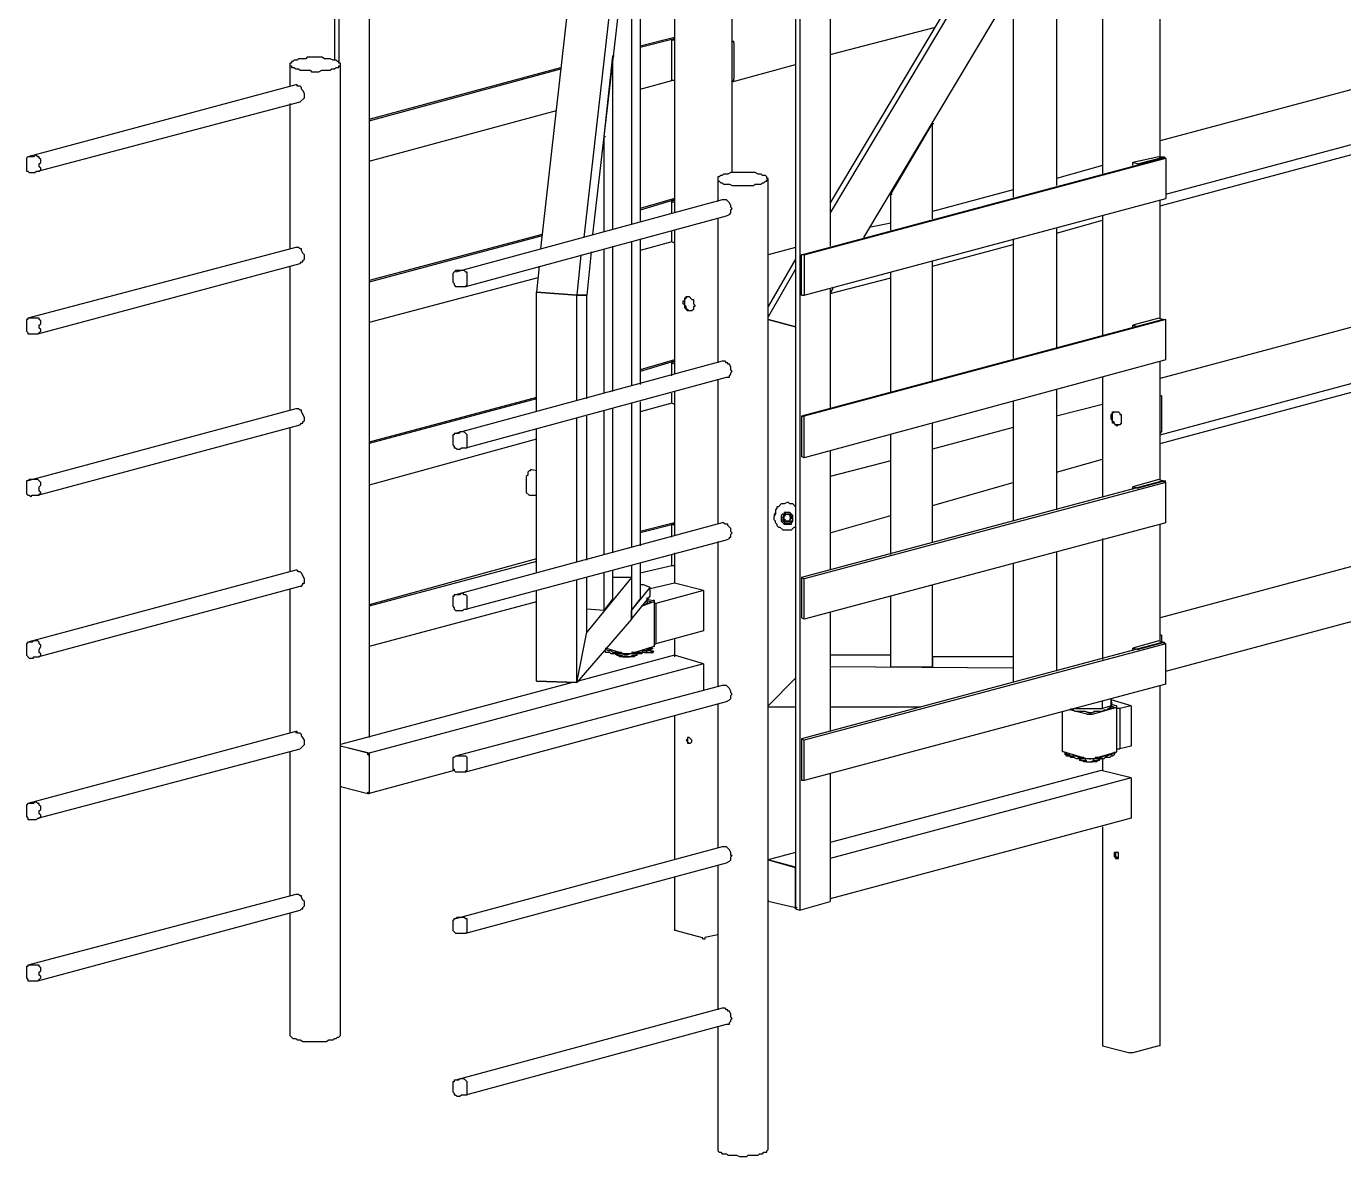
# Model space of a CAD drawing. Extents: x 855 to 1547, y 199 to 1196.
# Drawn here: x 1186.6 to 1280.8, y 1041.1 to 1121.9 of the extents above; entities that cross this region are included whole.
import ezdxf

# ---------------------------------------------------------------- set-up
doc = ezdxf.new("R2010")
doc.units = 0
doc.layers.add('2345-64C-02_Sort_layout', color=7, linetype='CONTINUOUS')

msp = doc.modelspace()

# ---------------------------------------------------------------- linework, layer by layer
at = {"layer": '2345-64C-02_Sort_layout', "color": 7}
for points in [[(1208.66819, 1145.76762), (1208.66819, 1119.49877)], [(1208.66819, 1145.76762), (1208.97723, 1145.6646), (1208.97723, 1119.39576)], [(1267.69578, 1112.59676), (1267.69578, 1143.91335)], [(1211.14055, 1142.26511), (1211.14055, 1071.08169)], [(1229.88929, 1139.58671), (1229.88929, 1107.75506)], [(1237.10035, 1111.4636), (1237.10035, 1138.86561)], [(1230.50739, 1137.32038), (1230.50739, 1107.96109)], [(1232.97975, 1137.4234), (1232.97975, 1108.57918)], [(1241.94206, 1136.80531), (1244.10538, 1137.4234), (1244.10538, 1106.20983)], [(1226.79884, 1136.29023), (1223.39934, 1106.0038)], [(1229.88929, 1136.90832), (1226.4898, 1106.82792)], [(1241.63301, 1136.90832), (1241.63301, 1058.8229)], [(1241.94206, 1136.80531), (1241.94206, 1058.71988)], [(1353.09532, 1136.59928), (1267.69578, 1113.72993)], [(1257.18829, 1133.30279), (1257.18829, 1109.71234)], [(1257.18829, 1133.30279), (1260.27874, 1133.30279), (1260.27874, 1110.53646)], [(1260.27874, 1133.30279), (1260.27874, 1110.53646)], [(1268.10789, 1109.91837), (1355.05261, 1133.19978)], [(1229.88929, 1131.13948), (1227.10789, 1107.03395)], [(1257.18829, 1131.24249), (1244.10538, 1109.30028)], [(1257.18829, 1130.52139), (1244.10538, 1108.57918)], [(1263.57522, 1129.9033), (1263.57522, 1111.36058)], [(1257.18829, 1124.75254), (1246.47472, 1106.82792)], [(1267.69578, 1109.09425), (1324.56015, 1124.34048)], [(1244.10538, 1119.91083), (1251.62548, 1121.86812)], [(1230.50739, 1120.52893), (1232.97975, 1121.14702)], [(1230.50739, 1120.42591), (1232.97975, 1121.044)], [(1232.97975, 1121.044), (1232.77372, 1120.94099)], [(1232.97975, 1120.94099), (1232.77372, 1120.94099)], [(1232.97975, 1118.05656), (1232.77372, 1118.05656), (1232.77372, 1120.94099)], [(1237.20336, 1120.73496), (1237.20336, 1120.83797), (1237.10035, 1120.83797)], [(1237.20336, 1120.73496), (1237.20336, 1118.15958)], [(1205.9898, 1119.49877), (1205.78377, 1119.49873), (1205.68075, 1119.39576), (1205.57774, 1119.39576), (1205.57774, 1119.29274), (1205.47472, 1119.29274), (1205.47472, 1119.08671), (1205.57774, 1119.08671), (1205.57774, 1118.9837), (1205.78377, 1118.9837), (1205.88678, 1118.88068), (1206.09281, 1118.88068), (1206.19583, 1118.77767), (1206.91693, 1118.77767), (1207.01995, 1118.67465), (1207.53502, 1118.67465), (1207.74105, 1118.77767), (1207.84407, 1118.77767), (1208.35914, 1118.77767), (1208.46216, 1118.88068), (1208.66819, 1118.88068), (1208.7712, 1118.9837), (1208.97723, 1118.9837), (1208.97723, 1119.08671), (1209.08025, 1119.08671), (1209.08025, 1119.29274), (1208.97723, 1119.29274), (1208.97723, 1119.39576), (1208.87422, 1119.39576), (1208.7712, 1119.49873), (1208.56517, 1119.49873), (1208.35914, 1119.60179), (1207.94708, 1119.60179), (1207.74105, 1119.7048), (1206.7109, 1119.7048), (1206.60789, 1119.60179), (1206.09281, 1119.60179), (1205.9898, 1119.49873)], [(1205.47472, 1119.18973), (1205.47472, 1117.6445)], [(1209.08025, 1049.86058), (1209.08025, 1119.18973)], [(1227.93201, 1114.03898), (1228.5501, 1119.80782)], [(1228.5501, 1119.80782), (1228.65311, 1119.80782)], [(1228.5501, 1107.44601), (1228.5501, 1119.80782)], [(1237.10035, 1117.95355), (1241.63301, 1119.18973)], [(1353.09532, 1119.60179), (1267.69578, 1096.73244)], [(1211.14055, 1115.27516), (1224.84156, 1118.9837)], [(1211.14055, 1115.17214), (1224.84156, 1118.88068)], [(1237.10035, 1117.95355), (1237.10035, 1118.05656), (1237.20336, 1118.05656), (1237.20336, 1118.15958)], [(1205.88678, 1117.74752), (1186.72598, 1112.59676)], [(1206.19583, 1116.51134), (1206.50487, 1116.82038), (1206.50487, 1117.12943), (1206.40186, 1117.33546), (1206.29884, 1117.43847), (1206.29884, 1117.54149), (1206.19583, 1117.6445), (1205.9898, 1117.6445), (1205.9898, 1117.74752), (1205.88678, 1117.74752)], [(1230.50739, 1117.43847), (1232.77372, 1118.05656)], [(1187.44708, 1111.56661), (1206.19583, 1116.51134)], [(1205.47472, 1116.40832), (1205.47472, 1106.0038)], [(1211.14055, 1112.28772), (1224.53251, 1115.89325)], [(1267.69578, 1092.71485), (1355.05261, 1116.20229)], [(1248.43201, 1107.343), (1248.43201, 1109.91837), (1251.41945, 1114.96611)], [(1251.41945, 1108.16712), (1251.41945, 1115.06913)], [(1251.41945, 1108.16712), (1251.41945, 1114.96611), (1251.52246, 1114.96611)], [(1227.93201, 1114.03898), (1228.03502, 1114.03898)], [(1227.93201, 1107.23998), (1227.93201, 1114.03898)], [(1186.62296, 1111.77264), (1186.62296, 1111.56661), (1186.72598, 1111.56661), (1186.82899, 1111.4636), (1187.13804, 1111.4636), (1187.24105, 1111.4636), (1187.34407, 1111.56661), (1187.5501, 1111.56661), (1187.65311, 1111.66963), (1187.65311, 1111.7726), (1187.5501, 1111.87566), (1187.5501, 1111.97867), (1187.5501, 1112.08169), (1187.65311, 1112.1847), (1187.65311, 1112.39073), (1187.5501, 1112.49375), (1187.5501, 1112.59676), (1187.44708, 1112.59676), (1187.34407, 1112.69978), (1187.24105, 1112.69978), (1187.13804, 1112.59676), (1186.72598, 1112.59676), (1186.62296, 1112.49375), (1186.62296, 1112.39073)], [(1242.04507, 1105.59174), (1267.90186, 1112.49375)], [(1242.2511, 1105.59174), (1268.10789, 1112.49375), (1268.10789, 1109.60933)], [(1267.59281, 1112.59676), (1265.73854, 1112.1847)], [(1266.04759, 1112.08169), (1268.00487, 1112.59676)], [(1267.59281, 1112.59676), (1268.00487, 1112.59676)], [(1267.69578, 1112.59676), (1267.69578, 1112.69978)], [(1268.10789, 1112.49375), (1267.90186, 1112.49375)], [(1268.00487, 1112.49375), (1268.00487, 1112.59676)], [(1186.62296, 1112.39073), (1186.62296, 1111.77264)], [(1263.57522, 1111.97867), (1260.27874, 1111.05154)], [(1266.04759, 1112.08169), (1265.73854, 1112.1847)], [(1265.73854, 1111.97867), (1265.73854, 1112.1847)], [(1236.58527, 1111.36058), (1236.48226, 1111.36058), (1236.37924, 1111.25757), (1236.27623, 1111.25757), (1236.17321, 1111.15455), (1236.07016, 1111.15455), (1236.07016, 1110.84551), (1236.17321, 1110.84551), (1236.27623, 1110.74249), (1236.37924, 1110.74249), (1236.48226, 1110.63948), (1236.89432, 1110.63948), (1237.10035, 1110.53646), (1238.23352, 1110.53646), (1238.43955, 1110.53646), (1238.64553, 1110.53646), (1238.74859, 1110.63948), (1239.16065, 1110.63948), (1239.26367, 1110.74249), (1239.36668, 1110.74249), (1239.4697, 1110.84551), (1239.57271, 1110.84551), (1239.57271, 1110.94852), (1239.67573, 1110.94852), (1239.67573, 1111.05154), (1239.57271, 1111.05154), (1239.57271, 1111.15455), (1239.4697, 1111.25757), (1239.26367, 1111.25757), (1239.16065, 1111.36058), (1238.95462, 1111.36058), (1238.74859, 1111.4636), (1236.99733, 1111.4636), (1236.7913, 1111.36058), (1236.58527, 1111.36058)], [(1236.0702, 1111.05154), (1236.0702, 1109.4033)], [(1239.67573, 1041.61938), (1239.67573, 1111.05154)], [(1248.43201, 1109.91837), (1248.53502, 1109.91837)], [(1257.18829, 1110.22742), (1251.41945, 1108.68219)], [(1236.37924, 1109.50631), (1217.32146, 1104.35556)], [(1232.97975, 1109.60933), (1230.50739, 1108.88822)], [(1232.97975, 1109.50631), (1230.50739, 1108.78521)], [(1232.97975, 1109.50631), (1232.77372, 1109.4033)], [(1232.97975, 1109.30028), (1232.77372, 1109.4033)], [(1232.77372, 1108.57918), (1232.77372, 1109.4033)], [(1236.68829, 1108.37315), (1236.89432, 1108.47616), (1236.99733, 1108.57918), (1236.99733, 1108.78521), (1237.10035, 1108.88822), (1236.99733, 1108.99124), (1236.99733, 1109.09425), (1236.89432, 1109.30028), (1236.68829, 1109.50631), (1236.37924, 1109.50631)], [(1242.04507, 1102.70732), (1242.2511, 1102.70732), (1268.10789, 1109.60933)], [(1267.69578, 1101.05908), (1267.69578, 1109.50631)], [(1218.04256, 1103.32541), (1236.68829, 1108.37315)], [(1236.0702, 1108.16712), (1236.0702, 1097.86561)], [(1248.43201, 1107.85807), (1246.88678, 1107.54903)], [(1260.27874, 1107.13697), (1263.57522, 1108.0641)], [(1263.57522, 1108.37315), (1263.57522, 1099.8229)], [(1223.50236, 1107.03395), (1211.14055, 1103.73747)], [(1223.50236, 1106.93094), (1211.14055, 1103.63445)], [(1232.97975, 1106.41586), (1232.77372, 1106.51887), (1232.77372, 1107.23998)], [(1232.97975, 1107.343), (1232.97975, 1097.04149)], [(1260.27874, 1107.54903), (1260.27874, 1098.89576)], [(1260.27874, 1107.44601), (1260.27874, 1098.89576)], [(1267.69578, 1092.09676), (1324.56015, 1107.343)], [(1205.88678, 1106.10681), (1186.72598, 1101.05908)], [(1206.19583, 1104.97365), (1206.29884, 1105.07666), (1206.40186, 1105.07666), (1206.40186, 1105.17968), (1206.50487, 1105.28269), (1206.50487, 1105.59174), (1206.40186, 1105.69475), (1206.29884, 1105.90078), (1206.29884, 1106.0038), (1206.19583, 1106.0038), (1206.09281, 1106.10681), (1205.88678, 1106.10681)], [(1227.93201, 1095.70229), (1227.93201, 1106.0038)], [(1228.5501, 1095.80531), (1228.5501, 1106.20983)], [(1229.88929, 1106.51887), (1229.88929, 1096.21737)], [(1230.50739, 1106.72491), (1230.50739, 1096.32038)], [(1232.77372, 1106.51887), (1230.50739, 1105.90078)], [(1241.63301, 1106.10681), (1239.67573, 1105.59174)], [(1251.41945, 1104.76762), (1257.18829, 1106.31284)], [(1257.18829, 1106.72491), (1257.18829, 1098.17465)], [(1187.44708, 1099.92591), (1206.19583, 1104.97365)], [(1226.28377, 1105.59174), (1225.97472, 1102.70732), (1223.0903, 1102.91335)], [(1227.00487, 1105.79777), (1226.69583, 1102.70732), (1225.97472, 1102.70732)], [(1241.63301, 1105.28269), (1239.67573, 1101.8832)], [(1242.04507, 1102.70732), (1242.04507, 1105.59174)], [(1242.2511, 1105.59174), (1242.04507, 1105.59174)], [(1242.2511, 1105.59174), (1242.2511, 1102.70732)], [(1251.41945, 1096.52641), (1251.41945, 1105.07666)], [(1251.41945, 1096.52641), (1251.41945, 1105.07666)], [(1205.47472, 1104.76762), (1205.47472, 1094.46611)], [(1217.11543, 1103.63445), (1217.21844, 1103.53144), (1217.21844, 1103.42842), (1217.32146, 1103.32541), (1217.6305, 1103.32541), (1218.04256, 1103.32541), (1218.14558, 1103.42842), (1218.14558, 1103.73747), (1218.14558, 1104.35556), (1218.04256, 1104.35556), (1217.93955, 1104.45857), (1217.6305, 1104.45857), (1217.32146, 1104.45857), (1217.11543, 1104.25254)], [(1217.11543, 1104.25254), (1217.11543, 1103.63445)], [(1223.29633, 1104.76762), (1223.0903, 1102.91335)], [(1241.63301, 1104.56159), (1239.67573, 1101.16209)], [(1248.43201, 1095.80531), (1248.43201, 1104.35556)], [(1223.19331, 1103.9435), (1211.14055, 1100.75003)], [(1244.10538, 1102.81033), (1248.43201, 1103.9435)], [(1244.31141, 1103.22239), (1244.10538, 1102.81033)], [(1244.10538, 1103.11938), (1244.10538, 1094.56913)], [(1223.0903, 1102.91335), (1225.97472, 1102.70732)], [(1223.0903, 1094.3631), (1223.0903, 1102.91335)], [(1225.97472, 1102.70732), (1226.69583, 1102.70732)], [(1225.97472, 1095.18722), (1225.97472, 1102.70732)], [(1226.69583, 1095.29023), (1226.69583, 1102.70732)], [(1233.59784, 1102.19224), (1233.59784, 1102.29526), (1233.70085, 1102.29526), (1233.70085, 1102.50129), (1233.80387, 1102.50129), (1233.80387, 1102.6043), (1234.0099, 1102.6043), (1234.21593, 1102.39827), (1234.31894, 1102.39827), (1234.31894, 1102.08923), (1234.42196, 1101.98621), (1234.42196, 1101.8832), (1234.31894, 1101.8832), (1234.31894, 1101.67717), (1234.21593, 1101.57415), (1234.0099, 1101.57415), (1233.90688, 1101.57415), (1233.80387, 1101.67717), (1233.80387, 1101.78018), (1233.70085, 1101.78018), (1233.70085, 1101.98621), (1233.59784, 1102.08923), (1233.59784, 1102.19224)], [(1234.21593, 1101.57415), (1234.0099, 1101.57415), (1233.80387, 1101.78018), (1233.80387, 1101.8832), (1233.70085, 1101.98621), (1233.70085, 1102.39827), (1233.90688, 1102.6043)], [(1353.09532, 1102.50129), (1267.69578, 1079.63194)], [(1186.62296, 1100.23496), (1186.62296, 1100.13194), (1186.72598, 1100.02893), (1186.72598, 1099.92591), (1187.13804, 1099.92591), (1187.44708, 1099.92591), (1187.65311, 1100.13194), (1187.65311, 1100.23496), (1187.5501, 1100.33797), (1187.5501, 1100.544), (1187.65311, 1100.64702), (1187.65311, 1100.85305), (1187.5501, 1100.95606), (1187.5501, 1101.05908), (1187.13804, 1101.05908), (1186.72598, 1101.05908), (1186.72598, 1100.95606), (1186.62296, 1100.95606), (1186.62296, 1100.85305)], [(1186.62296, 1100.85305), (1186.62296, 1100.23496)], [(1241.63301, 1100.44099), (1239.67573, 1100.95606)], [(1239.67573, 1100.95606), (1241.63301, 1100.44099)], [(1267.90186, 1100.95606), (1242.04507, 1094.05405)], [(1267.90186, 1100.95606), (1268.10789, 1100.95606), (1242.2511, 1094.05405)], [(1267.59281, 1101.05908), (1265.73854, 1100.544)], [(1266.04759, 1100.44099), (1265.73854, 1100.544)], [(1265.73854, 1100.44099), (1265.73854, 1100.544)], [(1266.04759, 1100.44099), (1268.00487, 1100.95606), (1268.10789, 1100.95606)], [(1267.59281, 1101.05908), (1268.00487, 1100.95606)], [(1268.10789, 1098.07164), (1268.10789, 1100.95606)], [(1268.10789, 1075.82038), (1355.05261, 1099.10179)], [(1236.37924, 1097.96862), (1217.32146, 1092.81787)], [(1232.97975, 1098.07164), (1230.50739, 1097.35053)], [(1232.97975, 1097.96862), (1230.50739, 1097.24752)], [(1232.97975, 1097.96862), (1232.77372, 1097.86561)], [(1232.97975, 1097.76259), (1232.77372, 1097.86561)], [(1232.77372, 1096.93847), (1232.77372, 1097.86561)], [(1236.68829, 1096.83546), (1236.89432, 1096.83546), (1236.89432, 1096.93847), (1236.99733, 1097.04149), (1236.99733, 1097.1445), (1237.10035, 1097.24752), (1236.99733, 1097.35053), (1236.99733, 1097.55656), (1236.89432, 1097.76259), (1236.7913, 1097.76259), (1236.7913, 1097.86561), (1236.68829, 1097.86561), (1236.58527, 1097.96862), (1236.37924, 1097.96862)], [(1268.10789, 1098.07164), (1242.2511, 1091.06661)], [(1267.69578, 1089.52139), (1267.69578, 1097.96862)], [(1218.04256, 1091.78772), (1236.68829, 1096.83546)], [(1236.0702, 1096.62943), (1236.0702, 1086.32792)], [(1263.57522, 1096.83546), (1263.57522, 1088.28521)], [(1232.97975, 1094.87817), (1232.77372, 1094.98119), (1232.77372, 1095.70229)], [(1232.97975, 1095.80531), (1232.97975, 1085.5038)], [(1260.27874, 1095.90832), (1260.27874, 1087.35807)], [(1260.27874, 1095.90832), (1260.27874, 1087.35807)], [(1267.79889, 1095.49626), (1267.69578, 1095.49626), (1267.69578, 1095.59928)], [(1267.79889, 1095.49626), (1267.79889, 1092.92088)], [(1205.88678, 1094.56913), (1186.72598, 1089.41837)], [(1206.19583, 1093.43596), (1206.29884, 1093.53898), (1206.40186, 1093.53898), (1206.40186, 1093.64199), (1206.50487, 1093.74501), (1206.50487, 1093.95104), (1206.29884, 1094.3631), (1206.29884, 1094.46611), (1206.19583, 1094.46611), (1206.09281, 1094.56913), (1205.88678, 1094.56913)], [(1223.0903, 1095.39325), (1211.14055, 1092.19978)], [(1223.0903, 1095.29023), (1211.14055, 1092.09676)], [(1228.5501, 1084.26762), (1228.5501, 1094.56913)], [(1229.88929, 1094.98119), (1229.88929, 1084.67968)], [(1230.50739, 1095.0842), (1230.50739, 1084.78269)], [(1232.77372, 1094.98119), (1230.50739, 1094.3631)], [(1257.18829, 1095.0842), (1257.18829, 1086.53395)], [(1263.57522, 1094.87817), (1260.27874, 1094.05405)], [(1225.97472, 1083.64953), (1225.97472, 1093.95104)], [(1226.69583, 1083.75254), (1226.69583, 1094.05405)], [(1227.93201, 1084.1646), (1227.93201, 1094.46611)], [(1242.04507, 1094.05405), (1242.2511, 1094.05405)], [(1242.04507, 1094.05405), (1242.04507, 1091.16963)], [(1242.2511, 1091.06661), (1242.2511, 1094.05405)], [(1264.19331, 1093.95104), (1264.19331, 1094.15707), (1264.29633, 1094.26008), (1264.29633, 1094.3631), (1264.70839, 1094.3631), (1264.81141, 1094.26008), (1264.81141, 1094.15707), (1264.91442, 1094.15707), (1264.91442, 1093.53898), (1264.81141, 1093.43596), (1264.70839, 1093.43596), (1264.60538, 1093.33295), (1264.50236, 1093.43596), (1264.50236, 1093.43596), (1264.3993, 1093.53898), (1264.29633, 1093.53898), (1264.29633, 1093.74501), (1264.19331, 1093.84802), (1264.19331, 1093.95104)], [(1264.70839, 1093.43596), (1264.50236, 1093.43596), (1264.3993, 1093.53898), (1264.3993, 1093.64199), (1264.29633, 1093.64199), (1264.29633, 1094.26008), (1264.3993, 1094.3631), (1264.50236, 1094.3631)], [(1187.44708, 1088.38822), (1206.19583, 1093.43596)], [(1205.47472, 1093.22993), (1205.47472, 1082.92842)], [(1217.11543, 1092.09676), (1217.11543, 1091.99375), (1217.21844, 1091.89073), (1217.21844, 1091.78772), (1217.32146, 1091.78772), (1217.42447, 1091.6847), (1217.6305, 1091.6847), (1217.73352, 1091.78772), (1218.14558, 1091.78772), (1218.14558, 1092.19978), (1218.14558, 1092.71485), (1217.93955, 1092.92088), (1217.6305, 1092.92088), (1217.52749, 1092.81787), (1217.21844, 1092.81787), (1217.21844, 1092.71485), (1217.11543, 1092.71485)], [(1217.11543, 1092.71485), (1217.11543, 1092.09676)], [(1223.0903, 1082.82541), (1223.0903, 1093.12692)], [(1248.43201, 1084.1646), (1248.43201, 1092.71485)], [(1251.41945, 1084.98872), (1251.41945, 1093.53898)], [(1251.41945, 1084.98872), (1251.41945, 1093.53898)], [(1257.18829, 1093.22993), (1251.41945, 1091.6847)], [(1267.69578, 1092.71485), (1267.69578, 1092.81787), (1267.7988, 1092.92088)], [(1223.0903, 1092.40581), (1211.14055, 1089.10933)], [(1242.2511, 1091.06661), (1242.04507, 1091.16963)], [(1244.10538, 1091.58169), (1244.10538, 1083.03144)], [(1248.43201, 1090.86058), (1244.10538, 1089.72742)], [(1260.27874, 1090.03646), (1263.57522, 1090.9636)], [(1222.67824, 1090.24249), (1222.67824, 1090.13948), (1222.57522, 1090.13948), (1222.47221, 1090.03646), (1222.47221, 1089.83043), (1222.36919, 1089.72742), (1222.36919, 1089.10933), (1222.36919, 1088.59425), (1222.57522, 1088.38822)], [(1223.0903, 1090.13948), (1222.67824, 1090.24249)], [(1186.62296, 1088.69727), (1186.62296, 1088.49124), (1186.72598, 1088.38822), (1186.82899, 1088.38822), (1186.93201, 1088.28521), (1187.03502, 1088.38822), (1187.13804, 1088.38822), (1187.5501, 1088.38822), (1187.5501, 1088.49124), (1187.65311, 1088.49124), (1187.65311, 1088.59425), (1187.5501, 1088.69727), (1187.5501, 1088.80028), (1187.5501, 1089.00631), (1187.65311, 1089.10933), (1187.65311, 1089.31536), (1187.44708, 1089.52139), (1187.13804, 1089.52139), (1186.82899, 1089.52139), (1186.72598, 1089.41837), (1186.62296, 1089.41837), (1186.62296, 1089.31536)], [(1186.62296, 1089.31536), (1186.62296, 1088.69727)], [(1267.90186, 1089.41837), (1242.04507, 1082.51636)], [(1268.10789, 1089.31536), (1242.2511, 1082.41335)], [(1251.41945, 1087.66712), (1257.18829, 1089.31536)], [(1267.59281, 1089.52139), (1265.73854, 1089.00631)], [(1266.04759, 1088.9033), (1265.73854, 1089.00631)], [(1265.73854, 1088.80028), (1265.73854, 1089.00631)], [(1266.04759, 1088.9033), (1268.00487, 1089.41837), (1268.10789, 1089.41837)], [(1267.59281, 1089.52139), (1268.00487, 1089.41837)], [(1267.90186, 1089.41837), (1268.10789, 1089.31536)], [(1268.10789, 1086.43094), (1268.10789, 1089.31536)], [(1222.57522, 1088.38822), (1223.0903, 1088.38822)], [(1241.63301, 1087.5641), (1241.42698, 1087.77013), (1241.22091, 1087.77013), (1241.11794, 1087.87315), (1241.01492, 1087.87315), (1240.80889, 1087.77013), (1240.60286, 1087.77013), (1240.39683, 1087.5641), (1240.29382, 1087.5641), (1240.29382, 1087.46109), (1240.1908, 1087.35807), (1240.1908, 1087.04903), (1240.08779, 1087.04903)], [(1240.1908, 1086.43094), (1240.1908, 1086.53395), (1240.08779, 1086.63697), (1240.08779, 1086.843), (1240.1908, 1087.04903), (1240.1908, 1087.15204)], [(1240.08779, 1087.04903), (1240.08779, 1086.843)], [(1241.42698, 1086.73998), (1241.42698, 1086.94601), (1241.22091, 1087.15204), (1240.80889, 1087.15204), (1240.80889, 1087.04903), (1240.70588, 1087.04903), (1240.60286, 1086.94601), (1240.60286, 1086.53395), (1240.80889, 1086.32792), (1241.32397, 1086.32792), (1241.32397, 1086.43094), (1241.42698, 1086.53395), (1241.42698, 1086.63697), (1241.42698, 1086.73998)], [(1240.91191, 1087.15204), (1240.70588, 1086.843)], [(1240.80889, 1086.94601), (1240.91191, 1087.04903)], [(1240.80889, 1086.94601), (1240.91191, 1086.94601), (1240.91191, 1087.04903), (1241.01492, 1087.04903)], [(1240.91191, 1087.15204), (1240.91191, 1087.04903)], [(1241.22095, 1087.15204), (1240.91191, 1087.15204)], [(1240.91191, 1087.04903), (1241.01492, 1087.04903)], [(1241.22095, 1086.94601), (1241.11794, 1087.04903), (1241.01492, 1087.04903), (1241.01492, 1087.04903), (1241.11794, 1087.04903), (1241.22091, 1087.04903)], [(1241.22095, 1086.94601), (1241.22091, 1086.94601), (1241.22091, 1087.04903)], [(1241.22095, 1087.15204), (1241.22095, 1087.04903)], [(1241.22095, 1087.15204), (1241.32397, 1086.843), (1241.42698, 1086.843)], [(1236.37924, 1086.43094), (1217.32146, 1081.28018)], [(1232.97975, 1086.43094), (1230.50739, 1085.81284)], [(1232.97975, 1086.32792), (1230.50739, 1085.70983)], [(1232.97975, 1086.22491), (1232.77372, 1086.32792)], [(1232.97975, 1086.32792), (1232.77372, 1086.32792)], [(1232.77372, 1085.40078), (1232.77372, 1086.32792)], [(1236.68829, 1085.19475), (1236.89432, 1085.29777), (1236.89432, 1085.40078), (1236.99733, 1085.40078), (1236.99733, 1085.60681), (1237.10035, 1085.70983), (1236.99733, 1085.81284), (1236.99733, 1086.01887), (1236.7913, 1086.22491), (1236.7913, 1086.32792), (1236.58527, 1086.32792), (1236.48226, 1086.43094), (1236.37924, 1086.43094)], [(1240.1908, 1086.43094), (1240.29382, 1086.32792), (1240.29382, 1086.22491), (1240.39683, 1086.12189), (1240.49985, 1086.12189), (1240.70588, 1085.91586), (1241.32397, 1085.91586), (1241.53, 1086.12189), (1241.63301, 1086.12189)], [(1240.60286, 1086.843), (1240.60286, 1086.63697), (1240.70588, 1086.63697), (1240.70588, 1086.53395), (1240.80889, 1086.53395), (1240.80889, 1086.43094), (1241.22091, 1086.43094), (1241.42698, 1086.63697), (1241.42698, 1086.73998)], [(1240.70588, 1086.843), (1240.80889, 1086.94601)], [(1240.70588, 1086.843), (1240.80889, 1086.843)], [(1240.70588, 1086.843), (1240.70588, 1086.73998), (1240.80889, 1086.63697)], [(1240.80889, 1086.63697), (1240.80889, 1086.94601)], [(1241.22095, 1086.94601), (1241.22091, 1086.843), (1241.32397, 1086.843), (1241.32397, 1086.73998), (1241.22091, 1086.73998), (1241.22091, 1086.63697), (1241.11794, 1086.53395), (1241.01492, 1086.53395), (1240.91191, 1086.53395), (1240.91191, 1086.63697), (1240.80889, 1086.63697)], [(1240.80889, 1086.63697), (1240.80889, 1086.63697), (1240.91191, 1086.53395)], [(1240.91191, 1086.53395), (1240.91191, 1086.53395), (1241.01492, 1086.53395)], [(1241.01492, 1086.53395), (1241.01492, 1086.53395), (1241.11794, 1086.53395), (1241.22091, 1086.53395)], [(1241.32397, 1086.843), (1241.22091, 1086.94601)], [(1241.32397, 1086.843), (1241.32397, 1086.73998), (1241.22091, 1086.63697)], [(1241.22095, 1086.63697), (1241.22091, 1086.63697), (1241.22091, 1086.53395)], [(1268.10789, 1086.43094), (1242.2511, 1079.52893), (1242.2511, 1082.41335)], [(1244.10538, 1085.70983), (1248.43201, 1086.94601)], [(1267.69578, 1077.9837), (1267.69578, 1086.32792)], [(1218.04256, 1080.25003), (1236.68829, 1085.19475)], [(1263.57522, 1085.29777), (1263.57522, 1076.6445)], [(1232.97975, 1084.26762), (1232.97975, 1082.1043)], [(1236.0702, 1085.09174), (1236.0702, 1074.68722)], [(1260.27874, 1084.37063), (1260.27874, 1075.82038)], [(1260.27874, 1084.37063), (1260.27874, 1075.82038)], [(1223.0903, 1083.85556), (1211.14055, 1080.55908)], [(1223.0903, 1083.64953), (1211.14055, 1080.45606)], [(1229.88929, 1083.34048), (1229.88929, 1080.14702), (1230.50739, 1080.97114)], [(1230.50739, 1083.54651), (1230.50739, 1080.97114)], [(1232.77372, 1083.34048), (1230.50739, 1082.82541)], [(1232.97975, 1083.34048), (1232.77372, 1083.34048), (1232.77372, 1084.1646)], [(1257.18829, 1083.54651), (1257.18829, 1074.99626)], [(1205.88678, 1083.03144), (1186.72598, 1077.88068)], [(1206.19583, 1081.89827), (1206.29884, 1081.89827), (1206.40186, 1082.00129), (1206.40186, 1082.1043), (1206.50487, 1082.1043), (1206.50487, 1082.41335), (1206.29884, 1082.82541), (1206.19583, 1082.92842), (1206.09281, 1082.92842), (1205.9898, 1083.03144), (1205.88678, 1083.03144)], [(1229.88929, 1082.51636), (1229.88929, 1079.52893), (1225.97472, 1074.99626), (1226.69583, 1078.60179)], [(1225.97472, 1074.99626), (1225.97472, 1082.31033)], [(1229.88929, 1082.51636), (1226.69583, 1078.60179)], [(1226.69583, 1078.60179), (1226.69583, 1082.51636)], [(1227.93201, 1080.14702), (1227.93201, 1082.82541)], [(1228.5501, 1080.97114), (1228.5501, 1083.03144)], [(1229.88929, 1082.51636), (1228.5501, 1082.51636)], [(1242.04507, 1082.51636), (1242.04507, 1079.63194)], [(1242.04507, 1082.51636), (1242.2511, 1082.41335)], [(1187.44708, 1076.85053), (1206.19583, 1081.89827)], [(1205.47472, 1081.69224), (1205.47472, 1071.39073)], [(1217.11543, 1080.45606), (1217.21844, 1080.35305), (1217.21844, 1080.25003), (1217.32146, 1080.14702), (1217.6305, 1080.14702), (1217.83653, 1080.14702), (1217.93955, 1080.25003), (1218.14558, 1080.25003), (1218.14558, 1080.66209), (1218.14558, 1081.17717), (1218.04256, 1081.28018), (1217.93955, 1081.28018), (1217.83653, 1081.3832), (1217.73352, 1081.3832), (1217.6305, 1081.28018), (1217.21844, 1081.28018), (1217.21844, 1081.17717), (1217.11543, 1081.17717), (1217.11543, 1081.07415)], [(1223.0903, 1075.09928), (1223.0903, 1081.58923)], [(1229.88929, 1079.52893), (1229.88929, 1080.14702), (1231.22849, 1081.79526)], [(1230.50739, 1082.00129), (1230.71342, 1082.00129)], [(1231.22849, 1081.79526), (1230.71342, 1082.00129)], [(1232.97975, 1082.1043), (1231.22849, 1081.69224)], [(1231.22849, 1081.17717), (1231.22849, 1081.79526)], [(1235.04005, 1081.58923), (1231.64055, 1080.66209)], [(1235.04005, 1081.58923), (1235.04005, 1078.7048), (1231.64055, 1077.77767)], [(1235.04005, 1081.58923), (1232.97975, 1082.1043)], [(1251.41945, 1076.85053), (1251.41945, 1082.00129)], [(1251.41945, 1076.85053), (1251.41945, 1076.12943), (1251.41945, 1082.00129)], [(1223.0903, 1080.76511), (1211.14055, 1077.57164)], [(1217.11543, 1081.07415), (1217.11543, 1080.45606)], [(1227.93201, 1080.14702), (1228.5501, 1080.97114)], [(1229.88929, 1079.52893), (1231.22849, 1081.17717)], [(1230.6104, 1080.45606), (1231.43452, 1080.76511)], [(1231.02246, 1080.76511), (1231.02246, 1080.66209), (1230.9194, 1080.66209), (1230.9194, 1080.55908), (1230.71342, 1080.55908), (1230.6104, 1080.45606)], [(1231.02246, 1080.76511), (1231.02246, 1081.07415)], [(1231.02246, 1080.97114), (1231.43452, 1080.86812)], [(1231.02246, 1080.86812), (1231.33151, 1080.76511)], [(1231.02246, 1080.66209), (1231.33151, 1080.76511), (1231.33151, 1080.76511)], [(1231.43452, 1080.76511), (1231.53754, 1080.76511), (1231.53754, 1080.86812), (1231.43452, 1080.86812)], [(1231.53754, 1077.57164), (1231.53754, 1080.76511)], [(1231.64055, 1080.66209), (1231.53754, 1080.66209)], [(1231.64055, 1080.66209), (1231.64055, 1077.77767)], [(1248.43201, 1076.12943), (1248.43201, 1081.17717)], [(1227.93201, 1080.14702), (1226.69583, 1080.25003)], [(1242.2511, 1079.52893), (1242.04507, 1079.63194)], [(1244.10538, 1080.044), (1244.10538, 1071.49375)], [(1225.97472, 1074.99626), (1226.69583, 1078.60179)], [(1267.79889, 1078.39576), (1267.69578, 1078.39576), (1267.69578, 1078.60179)], [(1186.62296, 1077.15958), (1186.62296, 1076.95355), (1186.82899, 1076.74752), (1187.13804, 1076.74752), (1187.13804, 1076.85053), (1187.5501, 1076.85053), (1187.65311, 1076.95355), (1187.65311, 1077.05656), (1187.5501, 1077.15958), (1187.5501, 1077.26259), (1187.5501, 1077.36561), (1187.65311, 1077.57164), (1187.65311, 1077.67465), (1187.5501, 1077.77767), (1187.5501, 1077.88068), (1187.44708, 1077.9837), (1187.13804, 1077.9837), (1187.03502, 1077.88068), (1186.72598, 1077.88068), (1186.62296, 1077.77767)], [(1186.62296, 1077.77767), (1186.62296, 1077.15958)], [(1231.53754, 1077.77767), (1231.64055, 1077.77767)], [(1232.97975, 1078.08671), (1232.97975, 1076.85053)], [(1267.90186, 1077.88068), (1242.04507, 1070.97867)], [(1268.10789, 1077.77767), (1242.2511, 1070.87566)], [(1267.59281, 1077.9837), (1265.73854, 1077.46862)], [(1266.04759, 1077.36561), (1268.00487, 1077.88068)], [(1267.59281, 1077.9837), (1268.00487, 1077.88068)], [(1267.79889, 1078.39576), (1267.79889, 1077.88068)], [(1267.90186, 1077.88068), (1268.10789, 1077.77767)], [(1268.00487, 1077.77767), (1268.00487, 1077.88068)], [(1268.10789, 1074.89325), (1268.10789, 1077.77767)], [(1232.97975, 1076.95355), (1226.07774, 1075.09928)], [(1230.81643, 1077.15958), (1230.71342, 1077.15958), (1230.6104, 1077.05656), (1229.78628, 1077.05656), (1229.58025, 1076.95355), (1229.37422, 1076.95355), (1229.2712, 1077.05656), (1228.44708, 1077.05656), (1228.34403, 1077.15958), (1228.03502, 1077.15958), (1228.03502, 1077.26259), (1227.93201, 1077.26259)], [(1229.37422, 1077.05656), (1228.03502, 1077.46862)], [(1229.16819, 1077.15958), (1228.5501, 1077.15958), (1228.44708, 1077.26259), (1228.24105, 1077.26259), (1228.03502, 1077.36561)], [(1228.75613, 1077.05656), (1228.85914, 1076.95355)], [(1228.75613, 1077.05656), (1228.85914, 1077.05656), (1228.85914, 1076.95355), (1229.16819, 1076.95355), (1229.2712, 1076.85053), (1229.37422, 1076.85053), (1229.06517, 1076.85053), (1228.96216, 1076.95355), (1228.85914, 1076.95355)], [(1229.78628, 1077.05656), (1229.37422, 1077.05656)], [(1229.37422, 1076.85053), (1229.78628, 1076.85053), (1229.99231, 1076.95355), (1230.30135, 1076.95355), (1230.30135, 1077.05656)], [(1230.19834, 1076.95355), (1230.09532, 1076.85053), (1229.37422, 1076.85053)], [(1229.78628, 1077.05656), (1231.43452, 1077.57164)], [(1230.81643, 1077.26259), (1230.71342, 1077.26259), (1230.6104, 1077.15958), (1229.88929, 1077.15958)], [(1230.19834, 1076.95355), (1230.30135, 1077.05656)], [(1231.33151, 1077.46862), (1231.22849, 1077.46862), (1231.12548, 1077.36561), (1231.02246, 1077.36561), (1230.9194, 1077.26259), (1230.81643, 1077.26259)], [(1231.33151, 1077.46862), (1231.33151, 1077.36561), (1231.22849, 1077.36561), (1231.22849, 1077.26259), (1231.02246, 1077.26259), (1230.9194, 1077.15958), (1230.81643, 1077.15958)], [(1230.81643, 1077.15958), (1231.43452, 1077.15958)], [(1231.22849, 1077.26259), (1231.43452, 1077.26259)], [(1231.33151, 1077.46862), (1231.43452, 1077.46862)], [(1231.43452, 1077.15958), (1231.33151, 1077.15958), (1231.33151, 1077.26259), (1231.43452, 1077.26259), (1231.43452, 1077.15958)], [(1231.53754, 1077.57164), (1231.53754, 1077.57164), (1231.43452, 1077.57164)], [(1235.04005, 1076.33546), (1232.97975, 1076.95355)], [(1248.43201, 1076.95355), (1244.10538, 1076.95355)], [(1257.18829, 1076.85053), (1251.41945, 1076.85053)], [(1266.04759, 1077.36561), (1265.73854, 1077.46862)], [(1265.73854, 1077.26259), (1265.73854, 1077.46862)], [(1235.04005, 1076.33546), (1211.14055, 1069.94852)], [(1235.04005, 1076.33546), (1235.04005, 1074.48119)], [(1257.18829, 1076.02641), (1244.10538, 1076.12943)], [(1248.43201, 1076.12943), (1251.41945, 1076.12943)], [(1257.18829, 1076.02641), (1257.18829, 1074.99626)], [(1225.66568, 1074.99626), (1209.08025, 1070.56661)], [(1236.37924, 1074.79023), (1217.32146, 1069.74249)], [(1225.97472, 1074.99626), (1223.0903, 1075.09928)], [(1223.0903, 1075.09928), (1225.97472, 1074.99626)], [(1236.68829, 1073.65707), (1236.89432, 1073.76008), (1236.99733, 1073.8631), (1236.99733, 1074.06913), (1237.10035, 1074.17214), (1236.99733, 1074.27516), (1236.99733, 1074.37817), (1236.89432, 1074.5842), (1236.68829, 1074.79023), (1236.37924, 1074.79023)], [(1239.67573, 1073.34802), (1241.63301, 1075.30531)], [(1239.67573, 1073.34802), (1241.63301, 1075.30531)], [(1268.10789, 1074.89325), (1242.2511, 1067.99124), (1242.2511, 1070.87566)], [(1267.69578, 1049.03646), (1267.69578, 1074.79023)], [(1264.19331, 1073.8631), (1264.19331, 1073.34802), (1263.57522, 1073.14199)], [(1264.19331, 1073.76008), (1264.19331, 1073.8631)], [(1218.04256, 1068.60933), (1236.68829, 1073.65707)], [(1236.0702, 1073.45104), (1236.0702, 1063.14953)], [(1241.63301, 1073.24501), (1239.67573, 1073.24501)], [(1250.59532, 1073.24501), (1244.10538, 1073.24501)], [(1260.6908, 1072.93596), (1260.6908, 1070.05154)], [(1264.19331, 1073.24501), (1264.0903, 1073.24501), (1264.0903, 1073.14199), (1263.98728, 1073.14199), (1263.88427, 1073.03898), (1263.67824, 1073.03898), (1263.57522, 1072.93596), (1262.95713, 1072.93596), (1262.85412, 1072.83295), (1262.54507, 1072.83295), (1262.33904, 1072.93596), (1261.61794, 1072.93596), (1261.51492, 1073.03898), (1261.30889, 1073.03898), (1261.30889, 1073.14199)], [(1262.44206, 1072.72993), (1261.30889, 1073.03898)], [(1261.61794, 1073.14199), (1263.57522, 1073.14199)], [(1262.64809, 1072.83295), (1262.33904, 1072.93596)], [(1262.64809, 1072.83295), (1262.7511, 1072.83295), (1263.06015, 1072.93596)], [(1262.85412, 1072.72993), (1264.60538, 1073.24501)], [(1263.57522, 1073.14199), (1263.57522, 1073.65707)], [(1264.0903, 1073.14199), (1264.39934, 1073.24501), (1264.3993, 1073.24501)], [(1265.63553, 1073.34802), (1264.19331, 1073.76008)], [(1264.19331, 1073.34802), (1264.19331, 1073.76008)], [(1264.19331, 1073.24501), (1264.19331, 1073.55405)], [(1264.19331, 1073.55405), (1264.29633, 1073.55405)], [(1264.19331, 1073.45104), (1264.60538, 1073.34802)], [(1264.19331, 1073.34802), (1264.39934, 1073.24501)], [(1264.60538, 1073.24501), (1264.60538, 1073.34802)], [(1264.60538, 1070.05154), (1264.60538, 1073.24501)], [(1264.81141, 1073.14199), (1264.60538, 1073.14199)], [(1265.63553, 1073.34802), (1264.81141, 1073.14199)], [(1265.63553, 1073.34802), (1265.63553, 1070.4636), (1264.81141, 1070.25757)], [(1264.81141, 1073.14199), (1264.81141, 1070.25757)], [(1232.97975, 1072.62692), (1232.97975, 1062.32541)], [(1262.44206, 1072.72993), (1262.85412, 1072.72993)], [(1205.88678, 1071.49375), (1186.72598, 1066.343)], [(1206.19583, 1070.25757), (1206.50487, 1070.56661), (1206.50487, 1070.87566), (1206.40186, 1071.08169), (1206.29884, 1071.1847), (1206.29884, 1071.28772), (1206.19583, 1071.39073), (1205.9898, 1071.39073), (1205.9898, 1071.49375), (1205.88678, 1071.49375), (1205.88678, 1071.39073)], [(1234.21593, 1070.77264), (1234.21593, 1070.87566), (1234.0099, 1071.08169), (1233.90688, 1071.08169), (1233.90688, 1070.97867), (1233.80387, 1070.87566), (1233.90688, 1070.77264), (1233.90688, 1070.66963), (1234.11291, 1070.66963), (1234.21593, 1070.77264)], [(1234.0099, 1071.08169), (1233.90688, 1071.08169), (1233.90688, 1070.77264), (1234.0099, 1070.66963), (1234.11291, 1070.66963)], [(1187.44708, 1065.31284), (1206.19583, 1070.25757)], [(1209.08025, 1070.4636), (1209.18326, 1070.4636)], [(1211.14055, 1069.94852), (1209.08025, 1070.4636)], [(1209.08025, 1070.4636), (1209.18326, 1070.4636)], [(1211.03754, 1069.94852), (1209.08025, 1070.4636)], [(1211.03754, 1069.94852), (1209.08025, 1070.4636)], [(1209.08025, 1070.4636), (1209.08025, 1070.4636)], [(1242.04507, 1070.97867), (1242.04507, 1067.99124)], [(1242.04507, 1070.97867), (1242.2511, 1070.87566)], [(1264.60538, 1070.25757), (1264.81141, 1070.25757)], [(1205.47472, 1070.05154), (1205.47472, 1059.75003)], [(1211.14055, 1069.74249), (1211.14055, 1069.84551), (1211.03754, 1069.84551), (1211.03754, 1069.94852)], [(1211.03754, 1069.94852), (1211.14055, 1069.94852), (1211.14055, 1069.84551), (1211.14055, 1067.16712)], [(1211.14055, 1069.94852), (1211.14055, 1067.0641)], [(1211.14055, 1069.74249), (1211.14055, 1067.16712)], [(1217.11543, 1068.91837), (1217.11543, 1068.81536), (1217.21844, 1068.81536), (1217.21844, 1068.71234), (1217.32146, 1068.60933), (1217.6305, 1068.60933), (1218.04256, 1068.60933), (1218.04256, 1068.71234), (1218.14558, 1068.71234), (1218.14558, 1069.02139), (1218.14558, 1069.63948), (1218.04256, 1069.74249), (1217.6305, 1069.74249), (1217.32146, 1069.74249), (1217.21844, 1069.63948), (1217.11543, 1069.63948), (1217.11543, 1069.53646)], [(1217.11543, 1069.53646), (1217.11543, 1068.91837)], [(1262.44206, 1069.53646), (1260.79382, 1070.05154), (1260.6908, 1070.05154)], [(1260.89683, 1070.05154), (1260.89683, 1069.94852)], [(1262.23603, 1069.63948), (1261.82393, 1069.63948), (1261.72095, 1069.74249), (1261.30889, 1069.74249), (1261.20588, 1069.84551), (1261.10286, 1069.84551), (1260.99985, 1069.94852), (1260.89683, 1069.94852), (1260.89683, 1070.05154)], [(1263.88427, 1069.63948), (1263.78125, 1069.63948), (1263.67824, 1069.53646), (1261.72095, 1069.53646), (1261.51492, 1069.63948), (1261.30889, 1069.63948), (1261.20588, 1069.74249), (1260.99985, 1069.74249), (1260.99985, 1069.84551), (1260.89683, 1069.84551), (1260.89683, 1069.94852)], [(1261.92698, 1069.53646), (1261.92698, 1069.43345)], [(1261.92698, 1069.53646), (1262.03, 1069.43345), (1262.44206, 1069.43345)], [(1262.44206, 1069.33043), (1262.23603, 1069.33043), (1262.13301, 1069.43345), (1261.92698, 1069.43345)], [(1262.33904, 1069.53646), (1262.33904, 1069.43345), (1262.44206, 1069.33043), (1262.85412, 1069.33043), (1262.95713, 1069.43345), (1262.95713, 1069.53646)], [(1262.85412, 1069.53646), (1262.44206, 1069.53646)], [(1262.64809, 1069.53646), (1262.7511, 1069.53646)], [(1262.64809, 1069.53646), (1262.7511, 1069.53646)], [(1263.36919, 1069.43345), (1263.16316, 1069.43345), (1263.16316, 1069.33043), (1262.7511, 1069.33043)], [(1262.85412, 1069.53646), (1264.60538, 1070.05154)], [(1262.85412, 1069.43345), (1263.26618, 1069.43345), (1263.36919, 1069.53646), (1263.47221, 1069.53646)], [(1263.88427, 1069.74249), (1263.67824, 1069.74249), (1263.47221, 1069.63948), (1263.06015, 1069.63948)], [(1263.36919, 1069.43345), (1263.36919, 1069.53646)], [(1263.57522, 1069.53646), (1263.57522, 1068.71234)], [(1264.39934, 1070.05154), (1264.3993, 1069.94852), (1264.29633, 1069.94852), (1264.19331, 1069.84551), (1264.0903, 1069.84551), (1263.88427, 1069.74249)], [(1264.50236, 1069.94852), (1264.3993, 1069.94852), (1264.3993, 1069.84551), (1264.29633, 1069.74249), (1264.19331, 1069.74249), (1264.0903, 1069.63948), (1263.88427, 1069.63948)], [(1264.50236, 1069.94852), (1264.50236, 1070.05154)], [(1217.21844, 1068.71234), (1211.14055, 1067.0641)], [(1263.47221, 1068.71234), (1244.10538, 1063.56159)], [(1244.10538, 1068.50631), (1244.10538, 1059.33797)], [(1265.63553, 1068.19727), (1244.10538, 1062.42842)], [(1265.63553, 1068.19727), (1265.63553, 1065.31284), (1244.10538, 1059.544)], [(1265.63553, 1068.19727), (1263.47221, 1068.71234)], [(1209.08025, 1067.57918), (1209.18326, 1067.57918)], [(1209.08025, 1067.57918), (1211.03754, 1067.0641)], [(1242.2511, 1067.99124), (1242.04507, 1067.99124)], [(1186.62296, 1065.51887), (1186.62296, 1065.41586), (1186.72598, 1065.31284), (1186.72598, 1065.20983), (1187.13804, 1065.20983), (1187.34407, 1065.20983), (1187.44708, 1065.31284), (1187.5501, 1065.31284), (1187.65311, 1065.41586), (1187.65311, 1065.51887), (1187.5501, 1065.62189), (1187.5501, 1065.72491), (1187.5501, 1065.82792), (1187.65311, 1065.93094), (1187.65311, 1066.13697), (1187.5501, 1066.23998), (1187.5501, 1066.343), (1187.44708, 1066.343), (1187.34407, 1066.44601), (1187.24105, 1066.44601), (1187.13804, 1066.343), (1186.72598, 1066.343), (1186.62296, 1066.23998), (1186.62296, 1066.13697)], [(1211.03754, 1067.0641), (1211.03754, 1067.16712), (1211.14055, 1067.16712)], [(1211.14055, 1067.16712), (1211.14055, 1067.0641), (1211.03754, 1067.0641)], [(1211.03754, 1067.0641), (1211.14055, 1067.0641)], [(1211.03754, 1067.0641), (1211.14055, 1067.0641)], [(1186.62296, 1066.13697), (1186.62296, 1065.51887)], [(1263.57522, 1064.69475), (1263.57522, 1049.03646)], [(1236.37924, 1063.25254), (1217.32146, 1058.10179)], [(1236.68829, 1062.11938), (1236.89432, 1062.22239), (1236.99733, 1062.32541), (1236.99733, 1062.53144), (1237.10035, 1062.63445), (1236.99733, 1062.63445), (1236.99733, 1062.84048), (1236.89432, 1063.04651), (1236.68829, 1063.25254), (1236.37924, 1063.25254)], [(1241.63301, 1062.84048), (1239.67573, 1062.32541)], [(1264.70839, 1062.63445), (1264.70839, 1062.84048), (1264.3993, 1062.84048), (1264.3993, 1062.53144), (1264.50236, 1062.53144), (1264.50236, 1062.42842), (1264.70839, 1062.42842), (1264.70839, 1062.63445)], [(1264.50236, 1062.84048), (1264.50236, 1062.53144), (1264.60538, 1062.53144), (1264.60538, 1062.42842), (1264.70839, 1062.42842)], [(1218.04256, 1057.07164), (1236.68829, 1062.11938)], [(1236.0702, 1061.91335), (1236.0702, 1051.61184)], [(1239.67573, 1062.32541), (1239.77874, 1062.32541)], [(1241.63301, 1061.81033), (1239.67573, 1062.32541)], [(1239.67573, 1062.32541), (1239.77874, 1062.32541)], [(1239.67573, 1062.32541), (1241.53, 1061.81033)], [(1239.67573, 1062.32541), (1241.63301, 1061.81033)], [(1241.63301, 1061.6043), (1241.63301, 1061.70732), (1241.53, 1061.81033)], [(1241.63301, 1061.81033), (1241.63301, 1061.70732)], [(1241.63301, 1059.02893), (1241.63301, 1061.6043)], [(1232.97975, 1061.08923), (1232.97975, 1057.27767)], [(1205.88678, 1059.85305), (1186.72598, 1054.80531)], [(1206.19583, 1058.71988), (1206.29884, 1058.8229), (1206.40186, 1058.8229), (1206.40186, 1058.92591), (1206.50487, 1059.02893), (1206.50487, 1059.33797), (1206.40186, 1059.44099), (1206.29884, 1059.64702), (1206.29884, 1059.75003), (1206.19583, 1059.75003), (1206.09281, 1059.85305), (1205.88678, 1059.85305)], [(1239.67573, 1059.44099), (1239.67573, 1059.33797)], [(1241.53, 1058.92591), (1239.67573, 1059.33797)], [(1241.53, 1058.92591), (1241.63301, 1058.92591), (1241.63301, 1059.02893)], [(1241.63301, 1058.92591), (1241.73603, 1058.92591)], [(1241.63301, 1058.92591), (1241.73603, 1058.92591)], [(1241.63301, 1058.92591), (1241.63301, 1058.92591)], [(1241.63301, 1058.8229), (1241.94206, 1058.71988)], [(1241.94206, 1058.71988), (1244.10538, 1059.33797)], [(1187.44708, 1053.67214), (1206.19583, 1058.71988)], [(1205.47472, 1058.51385), (1205.47472, 1049.86058)], [(1217.11543, 1057.38068), (1217.11543, 1057.27767), (1217.32146, 1057.07164), (1217.6305, 1057.07164), (1218.04256, 1057.07164), (1218.14558, 1057.17465), (1218.14558, 1057.4837), (1218.14558, 1058.10179), (1218.04256, 1058.10179), (1217.93955, 1058.2048), (1217.6305, 1058.2048), (1217.42447, 1058.2048), (1217.32146, 1058.10179), (1217.21844, 1058.10179), (1217.11543, 1057.99877)], [(1217.11543, 1057.99877), (1217.11543, 1057.38068)], [(1233.08276, 1057.27767), (1232.97975, 1057.27767)], [(1233.08276, 1057.27767), (1234.93703, 1056.76259)], [(1236.0702, 1056.96862), (1235.14306, 1056.76259)], [(1235.14306, 1056.76259), (1235.14306, 1056.65958), (1235.04005, 1056.65958), (1234.93703, 1056.76259)], [(1186.62296, 1053.98119), (1186.62296, 1053.87817), (1186.72598, 1053.77516), (1186.72598, 1053.67214), (1187.13804, 1053.67214), (1187.44708, 1053.67214), (1187.65311, 1053.87817), (1187.65311, 1053.98119), (1187.5501, 1054.0842), (1187.5501, 1054.29023), (1187.65311, 1054.39325), (1187.65311, 1054.59928), (1187.5501, 1054.70229), (1187.5501, 1054.80531), (1187.13804, 1054.80531), (1186.72598, 1054.80531), (1186.72598, 1054.70229), (1186.62296, 1054.70229), (1186.62296, 1054.59928)], [(1186.62296, 1054.59928), (1186.62296, 1053.98119)], [(1236.37924, 1051.71485), (1217.32146, 1046.5641)], [(1236.68829, 1050.58169), (1236.89432, 1050.58169), (1236.89432, 1050.6847), (1236.99733, 1050.78772), (1236.99733, 1050.89073), (1237.10035, 1050.99375), (1236.99733, 1051.09676), (1236.99733, 1051.30279), (1236.89432, 1051.50882), (1236.7913, 1051.50882), (1236.7913, 1051.61184), (1236.68829, 1051.61184), (1236.58527, 1051.71485), (1236.37924, 1051.71485)], [(1218.04256, 1045.53395), (1236.68829, 1050.58169)], [(1236.0702, 1050.37566), (1236.0702, 1041.61938)], [(1205.47472, 1049.86058), (1205.47472, 1049.75757), (1205.68075, 1049.55154), (1205.88678, 1049.55154), (1205.9898, 1049.44852), (1206.19583, 1049.44852), (1206.40186, 1049.34551), (1208.0501, 1049.34551), (1208.25613, 1049.44852), (1208.56517, 1049.44852), (1208.66819, 1049.55154), (1208.7712, 1049.55154), (1208.87422, 1049.65455), (1208.97723, 1049.65455), (1209.08025, 1049.75757), (1209.08025, 1049.86058)], [(1263.57522, 1049.03646), (1265.53251, 1048.52139)], [(1263.57522, 1049.03646), (1263.57522, 1049.03646)], [(1265.73854, 1048.52139), (1265.53251, 1048.52139)], [(1267.59281, 1049.03646), (1265.73854, 1048.52139)], [(1267.69578, 1049.03646), (1267.59281, 1049.03646)], [(1217.11543, 1045.843), (1217.11543, 1045.73998), (1217.21844, 1045.63697), (1217.21844, 1045.53395), (1217.32146, 1045.53395), (1217.42447, 1045.43094), (1217.6305, 1045.43094), (1217.73352, 1045.53395), (1218.14558, 1045.53395), (1218.14558, 1045.94601), (1218.14558, 1046.46109), (1217.93955, 1046.66712), (1217.6305, 1046.66712), (1217.52749, 1046.5641), (1217.21844, 1046.5641), (1217.21844, 1046.46109), (1217.11543, 1046.46109)], [(1217.11543, 1046.46109), (1217.11543, 1045.843)], [(1236.0702, 1041.61938), (1236.07016, 1041.51636), (1236.17321, 1041.41335), (1236.27623, 1041.41335), (1236.37924, 1041.31033), (1236.68829, 1041.31033), (1236.7913, 1041.20732), (1237.4094, 1041.20732), (1237.61543, 1041.1043), (1238.1305, 1041.1043), (1238.23352, 1041.20732), (1238.95462, 1041.20732), (1239.05764, 1041.31033), (1239.26367, 1041.31033), (1239.36668, 1041.41335), (1239.4697, 1041.41335), (1239.57271, 1041.41335), (1239.57271, 1041.51636), (1239.67573, 1041.61938)]]:
    msp.add_lwpolyline(points, dxfattribs=at)

doc.saveas('drawing.dxf')
